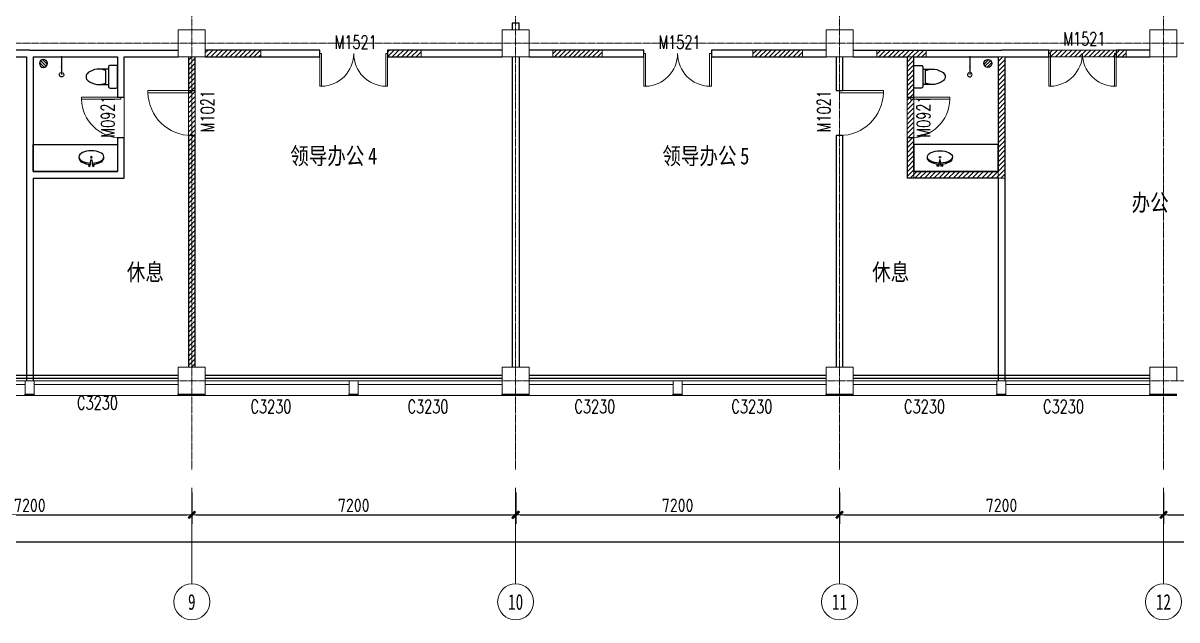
# Model space of a CAD drawing. Header units: millimetres. Extents: x 33621 to 401573, y -91663 to 133135.
# Drawn here: x 92547 to 118197, y 106774 to 120041 of the extents above; entities that cross this region are included whole.
import ezdxf
from ezdxf.enums import TextEntityAlignment as Align

# ---------------------------------------------------------------- set-up
doc = ezdxf.new("R2010")
doc.units = ezdxf.units.MM
doc.header["$LTSCALE"] = 10
doc.linetypes.add('DOTE', pattern=[2.42, 2, -0.2, 0.02, -0.2])
doc.layers.get('0').update_dxf_attribs({"color": 253})
doc.layers.get('Defpoints').update_dxf_attribs({"color": 250})
for name, color, linetype in [('3', 253, 'Continuous'), ('Dim【尺寸标注】', 253, 'Continuous'), ('LATRINE', 253, 'Continuous'), ('LAYER3', 253, 'Continuous'), ('LAYER4', 253, 'Continuous'), ('LAYER5', 253, 'Continuous'), ('LVTRY', 253, 'Continuous'), ('PUB_DIM', 253, 'Continuous'), ('PUB_TEXT', 253, 'Continuous'), ('RC-Hatch【天花填充】', 253, 'Continuous'), ('SURFACE', 253, 'Continuous'), ('wall-隔', 253, 'Continuous'), ('WINDOW_TEXT', 253, 'Continuous'), ('家具', 253, 'Continuous'), ('水-地漏', 253, 'Continuous')]:
    doc.layers.add(name, color=color, linetype=linetype)
for name, color, linetype, lineweight in [('AXIS【轴号】', 253, 'Continuous', 0), ('COLUMN', 253, 'Continuous', 0), ('DOTE', 253, 'DOTE', 0), ('WALL', 253, 'Continuous', 0), ('WINDOW', 253, 'Continuous', 0)]:
    doc.layers.add(name, color=color, linetype=linetype, lineweight=lineweight)
doc.styles.add('_TCH_WINDOW', font='SIMPLEX', dxfattribs={"bigfont": 'GBCBIG'})
doc.styles.add('CCD_DIM', font='ARCHS.SHX')
doc.styles.add('宋体', font='', dxfattribs={"width": 0.7})
doc.styles.get('宋体').set_extended_font_data('SimSun')
doc.dimstyles.new('ZL_1：100', dxfattribs={"dimtxt": 3, "dimasz": 1, "dimexe": 2, "dimexo": 2, "dimgap": 0.6, "dimtad": 1, "dimdec": 0, "dimrnd": 5, "dimdsep": 46, "dimtxsty": 'CCD_DIM', "dimblk": 'WS-cj', "dimblk1": 'WS-cj', "dimblk2": 'WS-cj', "dimcen": 1, "dimclrd": 44, "dimclre": 44, "dimclrt": 2, "dimadec": 0, "dimazin": 2, "dimtfac": 1, "dimtdec": 0, "dimtix": 1, "dimtmove": 2, "dimatfit": 3, "dimldrblk": 'hl_arrow2', "dimfxl": 5, "dimfxlon": 1, "dimarcsym": 0})
pattern_1 = [(225, (0, 34024.046), (53.03301, -53.03301), [])]

# ---------------------------------------------------------------- blocks, each defined once
blk = doc.blocks.new('A$C22332745')
at = {"layer": 'LAYER3', "color": 181, "extrusion": (0, 0, -1)}
for centre, ratio, start_param, end_param in [((277, 214), 0.5, 4.782885, 10.934222), ((277, 195), 0.531076, 4.795815, 6.348539), ((277, 195), 0.531076, 3.076239, 4.638107)]:
    blk.add_ellipse(centre, major_axis=(-277, 0), ratio=ratio, start_param=start_param, end_param=end_param, dxfattribs=at)
at = {"layer": 'LAYER4', "color": 252}
for p, q in [((267, 148), (249, 9)), ((285, 148), (267, 148)), ((302, 9), (285, 148))]:
    blk.add_line(p, q, dxfattribs=at)
for centre in [(231, 18), (320, 18)]:
    blk.add_circle(centre, 17.9, dxfattribs=at)
at = {"layer": 'LAYER5', "color": 251}
blk.add_circle((277, 208), 16, dxfattribs=at)
blk = doc.blocks.new('A$C2CC91CCB')
at = {"color": 251, "rotation": 90}
blk.add_blockref('A$C22332745', (353, 0), dxfattribs=at)
blk = doc.blocks.new('A$C477C625D')
at = {"color": 7}
blk.add_blockref('A$C2CC91CCB', (0, 0), dxfattribs=at)
blk = doc.blocks.new('A$C4D690477')
at = {"layer": '家具', "color": 251}
blk.add_blockref('A$C477C625D', (0, 0), dxfattribs=at)
blk = doc.blocks.new('w-地漏')
at = {"layer": '水-地漏'}
for p, q in [((-57, -13), (16, 60)), ((-41, -41), (44, 44)), ((-13, -57), (60, 16))]:
    blk.add_line(p, q, dxfattribs=at)
blk.add_circle((2, 2), 60, dxfattribs=at)
blk = doc.blocks.new('$DorLib2D$00000002')
for p, q in [((-0.5, 0), (-0.5, 0.4875)), ((-0.475, 0.4875), (-0.5, 0.4875)), ((-0.475, 0), (-0.475, 0.4875)), ((0.475, 0), (0.475, 0.4875)), ((0.475, 0.4875), (0.5, 0.4875)), ((0.5, 0), (0.5, 0.4875)), ((-0.5, 0), (-0.475, 0)), ((0.5, 0), (0.475, 0))]:
    blk.add_line(p, q)
at = {"lineweight": 13}
for centre, start, end in [((-0.4875, 0), 0, 88.53072), ((0.4875, 0), 91.46928, 180)]:
    blk.add_arc(centre, 0.4875, start, end, dxfattribs=at)
blk = doc.blocks.new('$WINLIB2D$00000004')
for p, q in [((-0.5, 0.5), (0.5, 0.5)), ((-0.5, 0.5), (-0.5, -0.5)), ((0.5, -0.5), (0.5, 0.5)), ((-0.5, 0.2406), (0.5, 0.2406)), ((-0.5, -0.5), (0.5, -0.5))]:
    blk.add_line(p, q)
blk = doc.blocks.new('$DorLib2D$00000001')
for p, q in [((0.45, 0.975), (0.5, 0.975)), ((0.45, 0), (0.45, 0.975)), ((0.5, 0), (0.5, 0.975)), ((0.5, 0), (0.45, 0))]:
    blk.add_line(p, q)
at = {"lineweight": 13}
blk.add_arc((0.475, 0), 0.975, 91.4693, 180, dxfattribs=at)
blk = doc.blocks.new('$plan$00001613')
for p, q in [((-260, -140), (-260, 140)), ((-200, 170), (-200, -170))]:
    blk.add_line(p, q)
blk.add_lwpolyline([(-430, -170), (-200, -170), (-200, -220, 0.414214), (-170, -250), (-30, -250, 0.414214), (0, -220), (0, 220, 0.414214), (-30, 250), (-170, 250, 0.414214), (-200, 220), (-200, 170), (-430, 170)], format="xyb")
for centre, radius, start, end in [((-590, 0), 110, 123.4509, 236.5491), ((-413, -227), 398, 67.4505, 126.6381), ((-413, 227), 398, 233.3619, 292.5495)]:
    blk.add_arc(centre, radius, start, end)
blk = doc.blocks.new('$lvtry$00000168')
blk.add_line((0, 0), (0, -395))
blk.add_arc((0, -395), 50, 121.0332, 58.9668)
for p in [(0, 0), (0, -223)]:
    blk.add_point(p)
blk = doc.blocks.new('hl_Axis-A1')
at = {"color": 150, "ltscale": 2}
blk.add_line((21.33, 0), (0, 0), dxfattribs=at)
at = {"color": 150}
blk.add_circle((25.33, 0), 4, dxfattribs=at)
at = {"color": 50, "style": '宋体', "width": 0.7}
blk.add_attdef('轴号', text='', height=3.5, dxfattribs=at).set_placement((25.33, 0), align=Align.MIDDLE_CENTER)
blk = doc.blocks.new('WS-cj')
blk.add_hatch(color=2).paths.add_polyline_path([(0.59, 0.82), (-0.82, -0.59), (-0.59, -0.82), (0.82, 0.59)])
at = {"color": 2, "linetype": 'ByBlock', "lineweight": 0}
for p, q in [((-1.1, 0), (0, 0)), ((0, 0), (1.1, 0))]:
    blk.add_line(p, q, dxfattribs=at)
at = {"color": 2}
blk.add_lwpolyline([(0.59, 0.82), (-0.82, -0.59), (-0.59, -0.82), (0.82, 0.59)], close=True, dxfattribs=at)
blk = doc.blocks.new('*D247')
at = {"layer": 'Defpoints', "color": 0, "transparency": 16777216}
for p in [(5938, -18684), (13138, -18684), (13138, -19284)]:
    blk.add_point(p, dxfattribs=at)
at = {"layer": 'Dim【尺寸标注】', "color": 44, "lineweight": -2, "transparency": 16777216}
for p, q in [((5938, -18784), (5938, -19484)), ((13138, -18784), (13138, -19484)), ((6038, -19284), (13038, -19284))]:
    blk.add_line(p, q, dxfattribs=at)
at = {"layer": 'Dim【尺寸标注】', "color": 44, "lineweight": -2, "transparency": 16777216, "xscale": 100, "yscale": 100, "zscale": 100, "rotation": 180}
blk.add_blockref('WS-cj', (5938, -19284), dxfattribs=at)
at = {"layer": 'Dim【尺寸标注】', "color": 44, "lineweight": -2, "transparency": 16777216, "xscale": 100, "yscale": 100, "zscale": 100}
blk.add_blockref('WS-cj', (13138, -19284), dxfattribs=at)
at = {"layer": 'Dim【尺寸标注】', "color": 2, "transparency": 16777216, "insert": (9538, -19071), "char_height": 300, "attachment_point": 5, "style": 'CCD_DIM'}
blk.add_mtext('7200', dxfattribs=at)
blk = doc.blocks.new('hl_arrow2')
at = {"color": 2}
blk.add_line((0, 0), (-1, 0), dxfattribs=at)
blk.add_lwpolyline([(0, 0), (-1, -1), (-1, -1), (0, 0), (-1, 1), (-1, 1)], close=True, dxfattribs=at)
blk = doc.blocks.new('*D248')
at = {"layer": 'Defpoints', "color": 0, "transparency": 16777216}
for p in [(13138, -18684), (20338, -18684), (20338, -19284)]:
    blk.add_point(p, dxfattribs=at)
at = {"layer": 'Dim【尺寸标注】', "color": 44, "lineweight": -2, "transparency": 16777216}
for p, q in [((13138, -18784), (13138, -19484)), ((20338, -18784), (20338, -19484)), ((13238, -19284), (20238, -19284))]:
    blk.add_line(p, q, dxfattribs=at)
at = {"layer": 'Dim【尺寸标注】', "color": 44, "lineweight": -2, "transparency": 16777216, "xscale": 100, "yscale": 100, "zscale": 100, "rotation": 180}
blk.add_blockref('WS-cj', (13138, -19284), dxfattribs=at)
at = {"layer": 'Dim【尺寸标注】', "color": 44, "lineweight": -2, "transparency": 16777216, "xscale": 100, "yscale": 100, "zscale": 100}
blk.add_blockref('WS-cj', (20338, -19284), dxfattribs=at)
at = {"layer": 'Dim【尺寸标注】', "color": 2, "transparency": 16777216, "insert": (16738, -19071), "char_height": 300, "attachment_point": 5, "style": 'CCD_DIM'}
blk.add_mtext('7200', dxfattribs=at)
blk = doc.blocks.new('*D249')
at = {"layer": 'Defpoints', "color": 0, "transparency": 16777216}
for p in [(20338, -18684), (27538, -18684), (27538, -19284)]:
    blk.add_point(p, dxfattribs=at)
at = {"layer": 'Dim【尺寸标注】', "color": 44, "lineweight": -2, "transparency": 16777216}
for p, q in [((20338, -18784), (20338, -19484)), ((27538, -18784), (27538, -19484)), ((20438, -19284), (27438, -19284))]:
    blk.add_line(p, q, dxfattribs=at)
at = {"layer": 'Dim【尺寸标注】', "color": 44, "lineweight": -2, "transparency": 16777216, "xscale": 100, "yscale": 100, "zscale": 100, "rotation": 180}
blk.add_blockref('WS-cj', (20338, -19284), dxfattribs=at)
at = {"layer": 'Dim【尺寸标注】', "color": 44, "lineweight": -2, "transparency": 16777216, "xscale": 100, "yscale": 100, "zscale": 100}
blk.add_blockref('WS-cj', (27538, -19284), dxfattribs=at)
at = {"layer": 'Dim【尺寸标注】', "color": 2, "transparency": 16777216, "insert": (23938, -19071), "char_height": 300, "attachment_point": 5, "style": 'CCD_DIM'}
blk.add_mtext('7200', dxfattribs=at)
blk = doc.blocks.new('*D250')
at = {"layer": 'Defpoints', "color": 0, "transparency": 16777216}
for p in [(27538, -18684), (34738, -18684), (34738, -19284)]:
    blk.add_point(p, dxfattribs=at)
at = {"layer": 'Dim【尺寸标注】', "color": 44, "lineweight": -2, "transparency": 16777216}
for p, q in [((27538, -18784), (27538, -19484)), ((34738, -18784), (34738, -19484)), ((27638, -19284), (34638, -19284))]:
    blk.add_line(p, q, dxfattribs=at)
at = {"layer": 'Dim【尺寸标注】', "color": 44, "lineweight": -2, "transparency": 16777216, "xscale": 100, "yscale": 100, "zscale": 100, "rotation": 180}
blk.add_blockref('WS-cj', (27538, -19284), dxfattribs=at)
at = {"layer": 'Dim【尺寸标注】', "color": 44, "lineweight": -2, "transparency": 16777216, "xscale": 100, "yscale": 100, "zscale": 100}
blk.add_blockref('WS-cj', (34738, -19284), dxfattribs=at)
at = {"layer": 'Dim【尺寸标注】', "color": 2, "transparency": 16777216, "insert": (31138, -19071), "char_height": 300, "attachment_point": 5, "style": 'CCD_DIM'}
blk.add_mtext('7200', dxfattribs=at)
blk = doc.blocks.new('*D251')
at = {"layer": 'Defpoints', "color": 0, "transparency": 16777216}
for p in [(34738, -18684), (41938, -18684), (41938, -19284)]:
    blk.add_point(p, dxfattribs=at)
at = {"layer": 'Dim【尺寸标注】', "color": 44, "lineweight": -2, "transparency": 16777216}
for p, q in [((34738, -18784), (34738, -19484)), ((41938, -18784), (41938, -19484)), ((34838, -19284), (41838, -19284))]:
    blk.add_line(p, q, dxfattribs=at)
at = {"layer": 'Dim【尺寸标注】', "color": 44, "lineweight": -2, "transparency": 16777216, "xscale": 100, "yscale": 100, "zscale": 100, "rotation": 180}
blk.add_blockref('WS-cj', (34738, -19284), dxfattribs=at)
at = {"layer": 'Dim【尺寸标注】', "color": 44, "lineweight": -2, "transparency": 16777216, "xscale": 100, "yscale": 100, "zscale": 100}
blk.add_blockref('WS-cj', (41938, -19284), dxfattribs=at)
at = {"layer": 'Dim【尺寸标注】', "color": 2, "transparency": 16777216, "insert": (38338, -19071), "char_height": 300, "attachment_point": 5, "style": 'CCD_DIM'}
blk.add_mtext('7200', dxfattribs=at)
blk = doc.blocks.new('*D255')
at = {"layer": 'Defpoints', "color": 0, "transparency": 16777216}
for p in [(-44462, -18684), (49138, -18684), (49138, -19884)]:
    blk.add_point(p, dxfattribs=at)
at = {"layer": 'Dim【尺寸标注】', "color": 44, "lineweight": -2, "transparency": 16777216}
for p, q in [((-44462, -19384), (-44462, -20084)), ((49138, -19384), (49138, -20084)), ((-44362, -19884), (49038, -19884))]:
    blk.add_line(p, q, dxfattribs=at)
at = {"layer": 'Dim【尺寸标注】', "color": 44, "lineweight": -2, "transparency": 16777216, "xscale": 100, "yscale": 100, "zscale": 100, "rotation": 180}
blk.add_blockref('WS-cj', (-44462, -19884), dxfattribs=at)
at = {"layer": 'Dim【尺寸标注】', "color": 44, "lineweight": -2, "transparency": 16777216, "xscale": 100, "yscale": 100, "zscale": 100}
blk.add_blockref('WS-cj', (49138, -19884), dxfattribs=at)
at = {"layer": 'Dim【尺寸标注】', "color": 2, "transparency": 16777216, "insert": (2338, -19678), "char_height": 300, "attachment_point": 5, "style": 'CCD_DIM'}
blk.add_mtext('93600', dxfattribs=at)
blk = doc.blocks.new('ZL_061117299')
at = {"layer": 'AXIS【轴号】'}
ref = blk.add_blockref('hl_Axis-A1', (13137.7, -18683.9), dxfattribs=dict(at, xscale=100, yscale=100, zscale=100, rotation=270))
ref.add_attrib('轴号', '9', dxfattribs={"layer": '0', "color": 2, "height": 350, "style": '宋体', "width": 0.7}).set_placement((13137.7, -21217.2), align=Align.MIDDLE_CENTER)
ref = blk.add_blockref('hl_Axis-A1', (20337.7, -18683.9), dxfattribs=dict(at, xscale=100, yscale=100, zscale=100, rotation=270))
ref.add_attrib('轴号', '10', dxfattribs={"layer": '0', "color": 2, "height": 350, "style": '宋体', "width": 0.7}).set_placement((20337.7, -21217.2), align=Align.MIDDLE_CENTER)
ref = blk.add_blockref('hl_Axis-A1', (27537.7, -18683.9), dxfattribs=dict(at, xscale=100, yscale=100, zscale=100, rotation=270))
ref.add_attrib('轴号', '11', dxfattribs={"layer": '0', "color": 2, "height": 350, "style": '宋体', "width": 0.7}).set_placement((27537.7, -21217.2), align=Align.MIDDLE_CENTER)
ref = blk.add_blockref('hl_Axis-A1', (34737.7, -18683.9), dxfattribs=dict(at, xscale=100, yscale=100, zscale=100, rotation=270))
ref.add_attrib('轴号', '12', dxfattribs={"layer": '0', "color": 2, "height": 350, "style": '宋体', "width": 0.7}).set_placement((34737.7, -21217.2), align=Align.MIDDLE_CENTER)
at = {"layer": 'Dim【尺寸标注】'}
for p1, p2, distance, picture, middle in [((-44462.3, -18683.9), (49137.7, -18683.9), -1200, '*D255', (2337.7, -19677.6)), ((5937.7, -18683.9), (13137.7, -18683.9), -600, '*D247', (9537.7, -19071.4)), ((13137.7, -18683.9), (20337.7, -18683.9), -600, '*D248', (16737.7, -19071.4)), ((20337.7, -18683.9), (27537.7, -18683.9), -600, '*D249', (23937.7, -19071.4)), ((27537.7, -18683.9), (34737.7, -18683.9), -600, '*D250', (31137.7, -19071.4)), ((34737.7, -18683.9), (41937.7, -18683.9), -600, '*D251', (38337.7, -19071.4))]:
    dim = blk.add_aligned_dim(p1=p1, p2=p2, distance=distance, dimstyle='ZL_1：100', dxfattribs=at)
    dim.commit()
    dim.dimension.update_dxf_attribs({"geometry": picture, "text_midpoint": middle})

msp = doc.modelspace()

# ---------------------------------------------------------------- hatches: boundary and pattern name
at = {"layer": 'RC-Hatch【天花填充】'}
h = msp.add_hatch(dxfattribs=at)
h.set_pattern_fill('ANSI31', color=251, scale=23.622047, angle=180, style=0)
h.set_pattern_definition(pattern_1)
h.paths.add_polyline_path([(96221.5, 119291), (96221.5, 112391), (96371.5, 112391), (96371.5, 119291)])
h = msp.add_hatch(dxfattribs=at)
h.set_pattern_fill('ANSI31', color=251, scale=23.622047, angle=180, style=0)
h.set_pattern_definition(pattern_1)
h.paths.add_polyline_path([(96596.5, 119291), (96596.5, 119441), (97828.9, 119441), (97828.9, 119291)])
h = msp.add_hatch(dxfattribs=at)
h.set_pattern_fill('ANSI31', color=251, scale=23.622047, angle=180, style=0)
h.set_pattern_definition(pattern_1)
h.paths.add_polyline_path([(100646.5, 119441), (100646.5, 119291), (101395.5, 119291), (101395.5, 119441)])
h = msp.add_hatch(dxfattribs=at)
h.set_pattern_fill('ANSI31', color=251, scale=23.622047, angle=180, style=0)
h.set_pattern_definition(pattern_1)
h.paths.add_polyline_path([(104322.1, 119441), (104322.1, 119291), (105419.4, 119291), (105419.4, 119441)])
h = msp.add_hatch(dxfattribs=at)
h.set_pattern_fill('ANSI31', color=251, scale=23.622047, angle=180, style=0)
h.set_pattern_definition(pattern_1)
h.paths.add_polyline_path([(108771, 119441), (108771, 119291), (109871, 119291), (109871, 119441)])
h = msp.add_hatch(dxfattribs=at)
h.set_pattern_fill('ANSI31', color=251, scale=23.622047, angle=180, style=0)
h.set_pattern_definition(pattern_1)
h.paths.add_polyline_path([(111522.1, 119441), (111522.1, 119291), (112619.4, 119291), (112619.4, 119441)])
h = msp.add_hatch(dxfattribs=at)
h.set_pattern_fill('ANSI31', color=251, scale=23.622047, angle=180, style=0)
h.set_pattern_definition(pattern_1)
h.paths.add_polyline_path([(112346.5, 119291), (112346.5, 116591), (112196.5, 116591), (112196.5, 119291)])
h = msp.add_hatch(dxfattribs=at)
h.set_pattern_fill('ANSI31', color=251, scale=23.622047, angle=180, style=0)
h.set_pattern_definition(pattern_1)
h.paths.add_polyline_path([(114371.5, 119291), (114371.5, 116591), (114221.5, 116591), (114221.5, 119291)])
h = msp.add_hatch(dxfattribs=at)
h.set_pattern_fill('ANSI31', color=251, scale=23.622047, angle=180, style=0)
h.set_pattern_definition(pattern_1)
h.paths.add_polyline_path([(115346, 119441), (115346, 119291), (117071, 119291), (117071, 119441)])
h = msp.add_hatch(dxfattribs=at)
h.set_pattern_fill('ANSI31', color=251, scale=23.622047, angle=180, style=0)
h.set_pattern_definition(pattern_1)
h.paths.add_polyline_path([(112346.5, 116741), (112346.5, 116591), (114221.5, 116591), (114221.5, 116741)])

# ---------------------------------------------------------------- linework, layer by layer
at = {"layer": '3'}
for points in [[(89396.5, 112211), (95996.5, 112211)], [(89396.5, 112151), (95996.5, 112151)], [(96596.5, 112211), (103196.5, 112211)], [(96596.5, 112151), (103196.5, 112151)], [(103796.5, 112211), (110396.5, 112211)], [(103796.5, 112151), (110396.5, 112151)], [(110996.5, 112211), (117596.5, 112211)], [(110996.5, 112151), (117596.5, 112151)]]:
    msp.add_lwpolyline(points, dxfattribs=at)
at = {"layer": 'COLUMN'}
for p, q in [((96596.5, 119891), (95996.5, 119891)), ((95996.5, 119891), (95996.5, 119291)), ((96596.5, 119291), (96596.5, 119891)), ((103796.5, 119891), (103196.5, 119891)), ((103196.5, 119891), (103196.5, 119291)), ((103796.5, 119291), (103796.5, 119891)), ((110996.5, 119891), (110396.5, 119891)), ((110396.5, 119891), (110396.5, 119291)), ((110996.5, 119291), (110996.5, 119891)), ((118196.5, 119891), (117596.5, 119891)), ((117596.5, 119891), (117596.5, 119291)), ((118196.5, 119291), (118196.5, 119891)), ((95996.5, 119291), (96596.5, 119291)), ((103196.5, 119291), (103796.5, 119291)), ((110396.5, 119291), (110996.5, 119291)), ((117596.5, 119291), (118196.5, 119291)), ((96596.5, 112391), (95996.5, 112391)), ((95996.5, 112391), (95996.5, 112091)), ((96596.5, 112091), (96596.5, 112391)), ((103796.5, 112391), (103196.5, 112391)), ((103196.5, 112391), (103196.5, 112091)), ((103796.5, 112091), (103796.5, 112391)), ((110996.5, 112391), (110396.5, 112391)), ((110396.5, 112391), (110396.5, 112091)), ((110996.5, 112091), (110996.5, 112391)), ((118196.5, 112391), (117596.5, 112391)), ((117596.5, 112391), (117596.5, 112091)), ((118196.5, 112091), (118196.5, 112391)), ((95996.5, 111791), (96596.5, 111791)), ((103196.5, 111791), (103796.5, 111791)), ((110396.5, 111791), (110996.5, 111791)), ((117596.5, 111791), (118196.5, 111791))]:
    msp.add_line(p, q, dxfattribs=at)
at = {"layer": 'DOTE', "ltscale": 0.1}
for p, q in [((96296.5, 129980.9), (96296.5, 110110.5)), ((103496.5, 129980.9), (103496.5, 110110.5)), ((110696.5, 129980.9), (110696.5, 110110.5)), ((117896.5, 129980.9), (117896.5, 110110.5)), ((36632.9, 119591), (133641.5, 119591)), ((36632.9, 112091), (133641.5, 112091))]:
    msp.add_line(p, q, dxfattribs=at)
at = {"layer": 'LATRINE'}
for points in [[(92771.5, 117341), (94646.5, 117341), (94646.5, 116741), (92771.5, 116741)], [(114221.5, 117341), (112346.5, 117341), (112346.5, 116741), (114221.5, 116741)]]:
    msp.add_lwpolyline(points, close=True, dxfattribs=at)
at = {"layer": 'SURFACE'}
for p, q in [((92596.5, 111761), (92596.5, 111791)), ((92696.5, 111761), (92596.5, 111761)), ((92796.5, 111761), (92696.5, 111761)), ((92796.5, 111761), (92796.5, 111791)), ((95996.5, 111761), (95996.5, 111791)), ((96296.5, 111761), (95996.5, 111761)), ((96596.5, 111761), (96296.5, 111761)), ((96596.5, 111761), (96596.5, 111791)), ((99796.5, 111761), (99796.5, 111791)), ((99996.5, 111761), (99796.5, 111761)), ((99996.5, 111761), (99996.5, 111791)), ((103196.5, 111761), (103196.5, 111791)), ((103496.5, 111761), (103196.5, 111761)), ((103796.5, 111761), (103496.5, 111761)), ((103796.5, 111761), (103796.5, 111791)), ((106996.5, 111761), (106996.5, 111791)), ((107196.5, 111761), (106996.5, 111761)), ((107196.5, 111761), (107196.5, 111791)), ((110396.5, 111761), (110396.5, 111791)), ((110696.5, 111761), (110396.5, 111761)), ((110996.5, 111761), (110696.5, 111761)), ((110996.5, 111761), (110996.5, 111791)), ((114196.5, 111761), (114196.5, 111791)), ((114296.5, 111761), (114196.5, 111761)), ((114396.5, 111761), (114296.5, 111761)), ((114396.5, 111761), (114396.5, 111791)), ((117596.5, 111761), (117596.5, 111791)), ((117896.5, 111761), (117596.5, 111761)), ((118196.5, 111761), (117896.5, 111761))]:
    msp.add_line(p, q, dxfattribs=at)
at = {"layer": 'WALL'}
for p, q in [((92696.5, 112091), (92596.5, 112091)), ((92596.5, 112091), (92596.5, 111791)), ((92796.5, 112091), (92696.5, 112091)), ((92796.5, 111791), (92796.5, 112091)), ((99996.5, 112091), (99796.5, 112091)), ((99796.5, 112091), (99796.5, 111791)), ((99996.5, 111791), (99996.5, 112091)), ((107196.5, 112091), (106996.5, 112091)), ((106996.5, 112091), (106996.5, 111791)), ((107196.5, 111791), (107196.5, 112091)), ((114296.5, 112091), (114196.5, 112091)), ((114196.5, 112091), (114196.5, 111791)), ((114396.5, 112091), (114296.5, 112091)), ((114396.5, 111791), (114396.5, 112091)), ((92596.5, 111791), (92696.5, 111791)), ((92696.5, 111791), (92796.5, 111791)), ((99796.5, 111791), (99996.5, 111791)), ((106996.5, 111791), (107196.5, 111791)), ((114196.5, 111791), (114296.5, 111791)), ((114296.5, 111791), (114396.5, 111791))]:
    msp.add_line(p, q, dxfattribs=at)
at = {"layer": 'WALL', "color": 210}
for points in [[(96221.5, 119291), (96221.5, 112391), (96371.5, 112391), (96371.5, 119291)], [(96596.5, 119291), (96596.5, 119441), (97828.9, 119441), (97828.9, 119291)], [(100646.5, 119441), (100646.5, 119291), (101395.5, 119291), (101395.5, 119441)], [(104322.1, 119441), (104322.1, 119291), (105419.4, 119291), (105419.4, 119441)], [(108771, 119441), (108771, 119291), (109871, 119291), (109871, 119441)], [(111522.1, 119441), (111522.1, 119291), (112619.4, 119291), (112619.4, 119441)], [(112346.5, 119291), (112346.5, 116591), (112196.5, 116591), (112196.5, 119291)], [(114371.5, 119291), (114371.5, 116591), (114221.5, 116591), (114221.5, 119291)], [(115346, 119441), (115346, 119291), (117071, 119291), (117071, 119441)], [(112346.5, 116741), (112346.5, 116591), (114221.5, 116591), (114221.5, 116741)]]:
    msp.add_lwpolyline(points, close=True, dxfattribs=at)
at = {"layer": 'wall-隔'}
for p, q in [((103571.5, 120040.7), (103421.5, 120040.7)), ((103421.5, 120040.7), (103421.5, 119891)), ((103571.5, 119891), (103571.5, 120040.7)), ((92696.5, 119441), (91646.5, 119441)), ((91646.5, 119291), (92621.5, 119291)), ((92621.5, 119291), (92621.5, 116666)), ((92696.5, 119441), (94721.5, 119441)), ((92771.5, 119291), (92771.5, 116741)), ((92771.5, 119291), (94646.5, 119291)), ((94646.5, 119291), (94646.5, 118391)), ((94721.5, 119441), (95996.5, 119441)), ((94796.5, 118391), (94796.5, 119291)), ((94796.5, 119291), (95996.5, 119291)), ((96221.5, 119291), (96221.5, 118541)), ((96371.5, 118541), (96371.5, 119291)), ((99146.5, 119441), (96596.5, 119441)), ((96596.5, 119291), (99146.5, 119291)), ((99146.5, 119291), (99146.5, 119441)), ((103196.5, 119441), (100646.5, 119441)), ((100646.5, 119441), (100646.5, 119291)), ((100646.5, 119291), (103196.5, 119291)), ((103421.5, 119291), (103421.5, 112391)), ((103571.5, 119291), (103571.5, 112391)), ((106346.5, 119441), (103796.5, 119441)), ((103796.5, 119291), (106346.5, 119291)), ((106346.5, 119291), (106346.5, 119441)), ((110396.5, 119441), (107846.5, 119441)), ((107846.5, 119441), (107846.5, 119291)), ((107846.5, 119291), (110396.5, 119291)), ((110621.5, 119291), (110621.5, 118541)), ((110771.5, 118541), (110771.5, 119291)), ((110996.5, 119441), (112271.5, 119441)), ((110996.5, 119291), (112196.5, 119291)), ((112196.5, 119291), (112196.5, 118391)), ((112271.5, 119441), (114296.5, 119441)), ((112346.5, 118391), (112346.5, 119291)), ((112346.5, 119291), (114221.5, 119291)), ((114221.5, 119291), (114221.5, 116741)), ((115346, 119441), (114296.5, 119441)), ((114371.5, 119291), (114371.5, 116666)), ((114371.5, 119291), (115346, 119291)), ((115346, 119291), (115346, 119441)), ((117596.5, 119441), (116846, 119441)), ((116846, 119441), (116846, 119291)), ((116846, 119291), (117596.5, 119291)), ((96221.5, 118541), (96371.5, 118541)), ((110621.5, 118541), (110771.5, 118541)), ((94646.5, 118391), (94796.5, 118391)), ((112196.5, 118391), (112346.5, 118391)), ((94796.5, 117491), (94646.5, 117491)), ((94646.5, 117491), (94646.5, 116741)), ((94796.5, 116591), (94796.5, 117491)), ((96371.5, 117541), (96221.5, 117541)), ((96221.5, 117541), (96221.5, 112391)), ((96371.5, 112391), (96371.5, 117541)), ((110771.5, 117541), (110621.5, 117541)), ((110621.5, 117541), (110621.5, 112391)), ((110771.5, 112391), (110771.5, 117541)), ((112346.5, 117491), (112196.5, 117491)), ((112196.5, 117491), (112196.5, 116591)), ((112346.5, 116741), (112346.5, 117491)), ((92771.5, 116741), (94646.5, 116741)), ((114221.5, 116741), (112346.5, 116741)), ((92621.5, 116666), (92621.5, 112091)), ((92771.5, 116591), (94796.5, 116591)), ((92771.5, 116591), (92771.5, 112091)), ((114221.5, 116591), (112196.5, 116591)), ((114221.5, 116591), (114221.5, 112091)), ((114371.5, 116666), (114371.5, 112091))]:
    msp.add_line(p, q, dxfattribs=at)
at = {"layer": 'WINDOW'}
for p, q in [((94796.5, 118391), (94796.5, 117491)), ((112196.5, 118391), (112196.5, 117491))]:
    msp.add_line(p, q, dxfattribs=at)

# ---------------------------------------------------------------- block references
at = {"layer": 'LVTRY', "yscale": -1}
for name, p, rotation in [('$lvtry$00000168', (93401.7, 119291), 180), ('$plan$00001613', (112346.5, 118847), 180.0000000000001)]:
    msp.add_blockref(name, p, dxfattribs=dict(at, rotation=rotation))
at = {"layer": 'LVTRY'}
for name, p in [('$lvtry$00000168', (113591.3, 119291)), ('$plan$00001613', (94646.5, 118847))]:
    msp.add_blockref(name, p, dxfattribs=at)
at = {"layer": 'PUB_DIM'}
msp.add_blockref('ZL_061117299', (83158.8, 128391), dxfattribs=at)
at = {"layer": 'WINDOW'}
ref = msp.add_blockref('$DorLib2D$00000002', (116096, 119366), dxfattribs=dict(at, xscale=-1500, yscale=-1500, zscale=-1500))
ref.add_attrib('A', 'M1521', (115671, 119542.2), dxfattribs={"layer": 'WINDOW_TEXT', "height": 297.5, "style": '_TCH_WINDOW', "width": 0.705882})
ref = msp.add_blockref('$DorLib2D$00000002', (99896.5, 119366), dxfattribs=dict(at, xscale=1500, yscale=-1500, zscale=1500))
ref.add_attrib('A', 'M1521', (99471.5, 119467.2), dxfattribs={"layer": 'WINDOW_TEXT', "height": 297.5, "style": '_TCH_WINDOW', "width": 0.705882})
ref = msp.add_blockref('$DorLib2D$00000002', (107096.5, 119366), dxfattribs=dict(at, xscale=-1500, yscale=-1500, zscale=-1500))
ref.add_attrib('A', 'M1521', (106671.5, 119467.2), dxfattribs={"layer": 'WINDOW_TEXT', "height": 297.5, "style": '_TCH_WINDOW', "width": 0.705882})
ref = msp.add_blockref('$DorLib2D$00000001', (96296.5, 118041), dxfattribs=dict(at, xscale=-1000, yscale=-1000, zscale=-1000, rotation=270.0000000000005))
ref.add_attrib('A', 'M1021', (96793.4, 117616), dxfattribs={"layer": 'WINDOW_TEXT', "height": 297.5, "rotation": 90, "style": '_TCH_WINDOW', "width": 0.705882})
ref = msp.add_blockref('$DorLib2D$00000001', (110696.5, 118041), dxfattribs=dict(at, xscale=-1000, yscale=1000, zscale=-1000, rotation=269.9999999999995))
ref.add_attrib('A', 'M1021', (110497.1, 117616), dxfattribs={"layer": 'WINDOW_TEXT', "height": 297.5, "rotation": 90, "style": '_TCH_WINDOW', "width": 0.705882})
ref = msp.add_blockref('$DorLib2D$00000001', (94721.5, 117941), dxfattribs=dict(at, xscale=-900, yscale=-900, zscale=-900, rotation=270.0000000000012))
ref.add_attrib('A', 'M0921', (94577.2, 117496), dxfattribs={"layer": 'WINDOW_TEXT', "height": 297.5, "rotation": 90, "style": '_TCH_WINDOW', "width": 0.705882})
ref = msp.add_blockref('$DorLib2D$00000001', (112271.5, 117941), dxfattribs=dict(at, xscale=-900, yscale=900, zscale=-900, rotation=269.9999999999988))
ref.add_attrib('A', 'M0921', (112713.4, 117496), dxfattribs={"layer": 'WINDOW_TEXT', "height": 297.5, "rotation": 90, "style": '_TCH_WINDOW', "width": 0.705882})
ref = msp.add_blockref('$WINLIB2D$00000004', (90996.5, 111926), dxfattribs=dict(at, xscale=3200, yscale=-330, zscale=3200, rotation=180))
ref.add_attrib('A', 'C3230', (90060.8, 111367.2), dxfattribs={"layer": 'WINDOW_TEXT', "height": 297.5, "style": '_TCH_WINDOW', "width": 0.705882})
ref = msp.add_blockref('$WINLIB2D$00000004', (94396.5, 111926), dxfattribs=dict(at, xscale=3200, yscale=-330, zscale=3200, rotation=180))
ref.add_attrib('A', 'C3230', (93746.2, 111448.9), dxfattribs={"layer": 'WINDOW_TEXT', "height": 297.5, "style": '_TCH_WINDOW', "width": 0.705882})
ref = msp.add_blockref('$WINLIB2D$00000004', (98196.5, 111926), dxfattribs=dict(at, xscale=3200, yscale=-330, zscale=3200, rotation=180))
ref.add_attrib('A', 'C3230', (97602, 111367.2), dxfattribs={"layer": 'WINDOW_TEXT', "height": 297.5, "style": '_TCH_WINDOW', "width": 0.705882})
ref = msp.add_blockref('$WINLIB2D$00000004', (101596.5, 111926), dxfattribs=dict(at, xscale=3200, yscale=-330, zscale=3200, rotation=180))
ref.add_attrib('A', 'C3230', (101093.6, 111367.2), dxfattribs={"layer": 'WINDOW_TEXT', "height": 297.5, "style": '_TCH_WINDOW', "width": 0.705882})
ref = msp.add_blockref('$WINLIB2D$00000004', (105396.5, 111926), dxfattribs=dict(at, xscale=3200, yscale=-330, zscale=3200, rotation=180))
ref.add_attrib('A', 'C3230', (104802, 111367.2), dxfattribs={"layer": 'WINDOW_TEXT', "height": 297.5, "style": '_TCH_WINDOW', "width": 0.705882})
ref = msp.add_blockref('$WINLIB2D$00000004', (108796.5, 111926), dxfattribs=dict(at, xscale=3200, yscale=-330, zscale=3200, rotation=180))
ref.add_attrib('A', 'C3230', (108293.6, 111367.2), dxfattribs={"layer": 'WINDOW_TEXT', "height": 297.5, "style": '_TCH_WINDOW', "width": 0.705882})
ref = msp.add_blockref('$WINLIB2D$00000004', (112596.5, 111926), dxfattribs=dict(at, xscale=3200, yscale=-330, zscale=3200, rotation=180))
ref.add_attrib('A', 'C3230', (112131.5, 111367.2), dxfattribs={"layer": 'WINDOW_TEXT', "height": 297.5, "style": '_TCH_WINDOW', "width": 0.705882})
ref = msp.add_blockref('$WINLIB2D$00000004', (115996.5, 111926), dxfattribs=dict(at, xscale=3200, yscale=-330, zscale=3200, rotation=180))
ref.add_attrib('A', 'C3230', (115221.2, 111367.2), dxfattribs={"layer": 'WINDOW_TEXT', "height": 297.5, "style": '_TCH_WINDOW', "width": 0.705882})
at = {"layer": '家具', "color": 251, "xscale": -1, "rotation": 90}
msp.add_blockref('A$C4D690477', (94341.3, 117204.6), dxfattribs=at)
at = {"layer": '家具', "color": 251, "rotation": 270}
msp.add_blockref('A$C4D690477', (112651.7, 117204.6), dxfattribs=at)
at = {"layer": '水-地漏', "yscale": 1.5, "zscale": 1.5}
for p, xscale in [((93001.5, 119141), -1.5), ((113991.5, 119141), 1.5)]:
    msp.add_blockref('w-地漏', p, dxfattribs=dict(at, xscale=xscale))

# ---------------------------------------------------------------- texts
at = {"layer": 'PUB_TEXT', "style": '宋体', "width": 0.8}
for s, height, p in [('领导办公', 377.64, (98484.7, 116899.5)), ('4', 377.6, (100213, 116899.5)), ('领导办公', 377.64, (106758.6, 116899.5)), ('5', 377.6, (108486.9, 116899.5)), ('办公', 377.64, (117189.5, 115861.7)), ('休息', 377.64, (94852.6, 114315.4)), ('休息', 377.64, (111421.3, 114315.4))]:
    msp.add_text(s, height=height, dxfattribs=at).set_placement(p)

doc.saveas('drawing.dxf')
